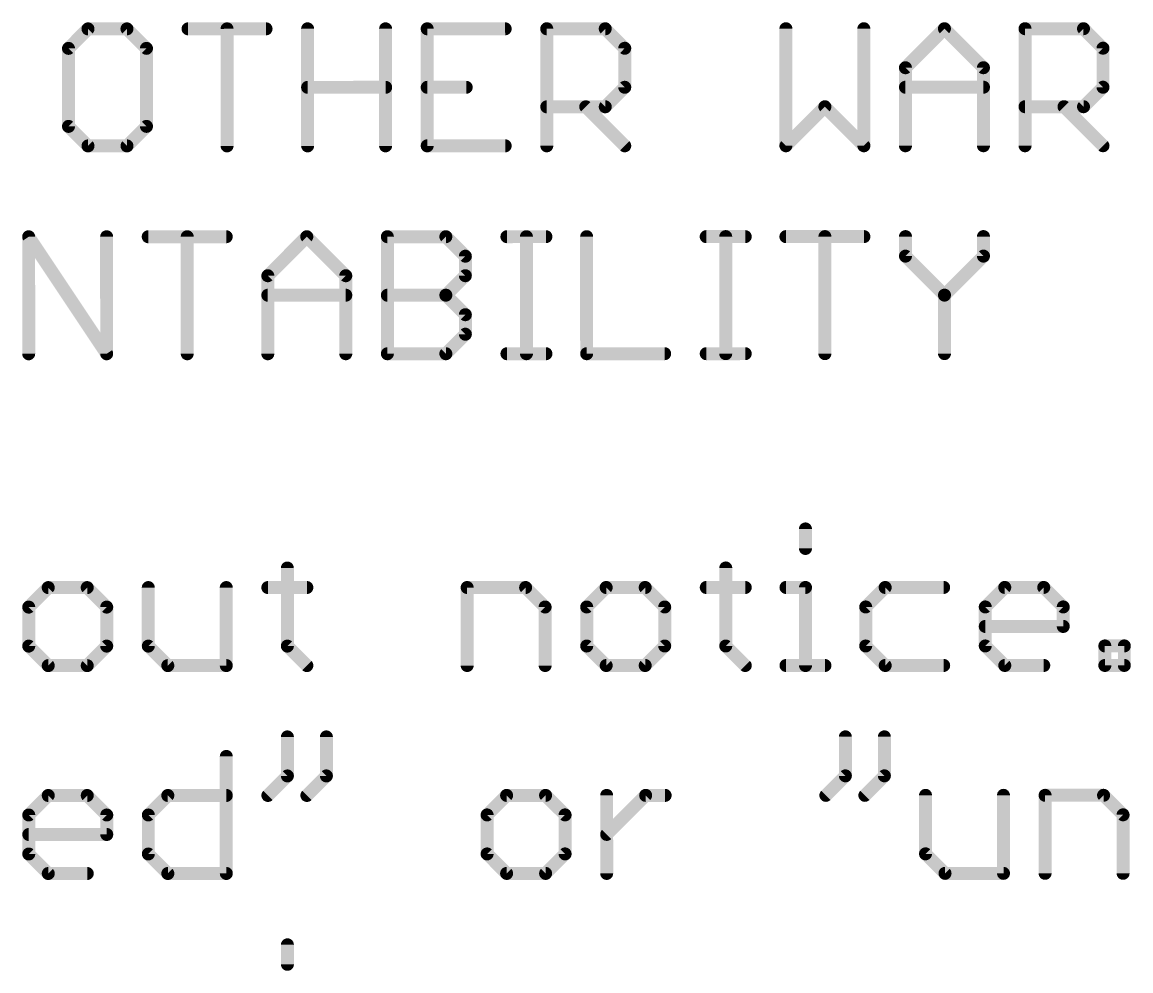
# Model space of a CAD drawing. Header units: millimetres. Extents: x -20 to 130, y -23 to 60.
# Drawn here: x 71.81 to 82.65, y -13.2 to -3.93 of the extents above; entities that cross this region are included whole.
import ezdxf

# ---------------------------------------------------------------- set-up
doc = ezdxf.new("R2010")
doc.units = ezdxf.units.MM
doc.header["$MEASUREMENT"] = 0
doc.layers.add('1', color=22, linetype='CONTINUOUS')

msp = doc.modelspace()

# ---------------------------------------------------------------- linework, layer by layer
at = {"layer": '1', "const_width": 0.127}
for points in [[(72.45084, -3.99282), (72.26017, -4.18355)], [(72.83214, -3.99275), (72.45084, -3.99282)], [(73.02287, -4.18342), (72.83214, -3.99275)], [(73.42954, -3.99265), (74.19224, -3.99251)], [(73.81114, -5.13658), (73.81094, -3.99258)], [(74.59914, -5.13644), (74.59894, -3.99244)], [(75.36164, -3.99231), (75.36184, -5.13631)], [(76.53104, -3.99211), (75.76834, -3.99224)], [(75.76834, -3.99224), (75.76854, -5.13624)], [(76.93774, -3.99204), (77.50974, -3.99194)], [(76.93794, -5.13604), (76.93774, -3.99204)], [(77.50974, -3.99194), (77.70047, -4.1826)], [(79.27654, -3.99163), (79.27674, -5.13563)], [(80.03944, -5.13549), (80.03924, -3.99149)], [(80.446, -4.37282), (80.82724, -3.99136)], [(80.82724, -3.99136), (81.2087, -4.37269)], [(81.61534, -3.99122), (82.18734, -3.99112)], [(81.61554, -5.13522), (81.61534, -3.99122)], [(82.18734, -3.99112), (82.37807, -4.18179)], [(72.26017, -4.18355), (72.2603, -4.94615)], [(73.023, -4.94602), (73.02287, -4.18342)], [(77.70047, -4.1826), (77.70054, -4.5639)], [(82.37807, -4.18179), (82.37814, -4.56309)], [(80.44614, -5.13542), (80.446, -4.37282)], [(81.2087, -4.37269), (81.20884, -5.13529)], [(74.59904, -4.56444), (75.36174, -4.56431)], [(75.76844, -4.56424), (76.14984, -4.56417)], [(77.70054, -4.5639), (77.50987, -4.75464)], [(80.44604, -4.56342), (81.20874, -4.56329)], [(82.37814, -4.56309), (82.18747, -4.75382)], [(77.50987, -4.75464), (76.93787, -4.75474)], [(77.31927, -4.75467), (77.70064, -5.1359)], [(79.27674, -5.13563), (79.65797, -4.75426)], [(79.65797, -4.75426), (80.03944, -5.13549)], [(82.18747, -4.75382), (81.61547, -4.75392)], [(81.99677, -4.75385), (82.37824, -5.13509)], [(72.2603, -4.94615), (72.45104, -5.13682)], [(72.83234, -5.13675), (73.023, -4.94602)], [(72.45104, -5.13682), (72.83234, -5.13675)], [(75.76854, -5.13624), (76.53124, -5.13611)], [(71.87089, -7.16892), (71.87069, -6.02492)], [(71.87069, -6.02492), (72.63359, -7.16879)], [(72.63359, -7.16879), (72.63339, -6.02479)], [(73.04009, -6.02472), (73.80279, -6.02458)], [(73.42169, -7.16865), (73.42149, -6.02465)], [(74.20956, -6.40591), (74.59089, -6.02444)], [(74.59089, -6.02444), (74.97226, -6.40578)], [(75.37889, -6.02431), (75.95089, -6.02421)], [(75.37909, -7.16831), (75.37889, -6.02431)], [(75.95089, -6.02421), (76.14162, -6.21487)], [(76.54829, -6.0241), (76.92969, -6.02404)], [(76.73919, -7.16807), (76.73899, -6.02407)], [(77.32789, -6.02397), (77.32809, -7.16797)], [(78.49729, -6.02376), (78.87869, -6.0237)], [(78.68819, -7.16773), (78.68799, -6.02373)], [(79.27689, -6.02363), (80.03959, -6.02349)], [(79.65839, -7.16756), (79.65819, -6.02356)], [(80.44629, -6.02342), (80.44632, -6.21412)], [(81.20902, -6.21399), (81.20899, -6.02329)], [(76.14162, -6.21487), (76.14166, -6.40557)], [(80.44632, -6.21412), (80.82769, -6.59536)], [(80.82769, -6.59536), (81.20902, -6.21399)], [(74.20969, -7.16851), (74.20956, -6.40591)], [(74.97226, -6.40578), (74.97239, -7.16838)], [(76.14166, -6.40557), (75.95099, -6.59621)], [(74.20959, -6.59651), (74.97229, -6.59638)], [(75.37899, -6.59631), (75.95099, -6.59621)], [(75.95099, -6.59621), (76.14172, -6.78687)], [(80.82769, -6.59536), (80.82779, -7.16736)], [(76.14172, -6.78687), (76.14176, -6.97747)], [(76.14176, -6.97747), (75.95109, -7.16821)], [(75.95109, -7.16821), (75.37909, -7.16831)], [(76.54849, -7.1681), (76.92989, -7.16804)], [(77.32809, -7.16797), (78.09079, -7.16783)], [(78.49749, -7.16776), (78.87889, -7.1677)], [(79.46809, -8.88099), (79.46812, -9.07159)], [(74.40076, -9.26318), (74.40089, -10.02578)], [(78.68856, -9.26243), (78.68869, -10.02503)], [(72.06199, -9.45429), (71.87132, -9.64492)], [(72.44329, -9.45422), (72.06199, -9.45429)], [(72.63402, -9.64479), (72.44329, -9.45422)], [(73.04069, -9.45412), (73.04079, -10.02602)], [(73.80352, -10.21658), (73.80339, -9.45398)], [(74.21009, -9.45391), (74.59149, -9.45384)], [(76.15909, -9.45357), (76.73109, -9.45347)], [(76.15922, -10.21617), (76.15909, -9.45357)], [(76.73109, -9.45347), (76.92182, -9.64404)], [(77.51919, -9.45333), (77.32852, -9.64397)], [(77.90049, -9.45327), (77.51919, -9.45333)], [(78.09122, -9.64383), (77.90049, -9.45327)], [(78.49789, -9.45316), (78.87919, -9.4531)], [(79.27749, -9.45303), (79.46819, -9.45299)], [(79.46819, -9.45299), (79.46832, -10.21559)], [(80.24779, -9.45286), (80.05712, -9.64349)], [(80.81979, -9.45276), (80.24779, -9.45286)], [(81.22652, -9.64329), (81.41719, -9.45265)], [(81.41719, -9.45265), (81.79849, -9.45259)], [(81.79849, -9.45259), (81.98922, -9.64315)], [(71.87132, -9.64492), (71.87139, -10.02622)], [(72.63409, -10.02609), (72.63402, -9.64479)], [(76.92182, -9.64404), (76.92192, -10.21604)], [(77.32852, -9.64397), (77.32859, -10.02527)], [(78.09129, -10.02513), (78.09122, -9.64383)], [(80.05712, -9.64349), (80.05719, -10.02479)], [(81.22659, -10.02459), (81.22652, -9.64329)], [(81.98922, -9.64315), (81.98926, -9.83385)], [(81.98926, -9.83385), (81.22656, -9.83399)], [(71.87139, -10.02622), (72.06212, -10.21689)], [(72.44342, -10.21682), (72.63409, -10.02609)], [(73.04079, -10.02602), (73.23152, -10.21668)], [(74.40089, -10.02578), (74.59162, -10.21644)], [(77.32859, -10.02527), (77.51932, -10.21593)], [(77.90062, -10.21587), (78.09129, -10.02513)], [(78.68869, -10.02503), (78.87932, -10.2157)], [(80.05719, -10.02479), (80.24792, -10.21546)], [(81.41732, -10.21525), (81.22659, -10.02459)], [(82.39599, -10.02438), (82.58669, -10.02435)], [(82.39602, -10.21508), (82.39599, -10.02438)], [(82.58669, -10.02435), (82.58672, -10.21505)], [(72.06212, -10.21689), (72.44342, -10.21682)], [(73.23152, -10.21668), (73.80352, -10.21658)], [(77.51932, -10.21593), (77.90062, -10.21587)], [(79.27762, -10.21563), (79.65892, -10.21556)], [(80.24792, -10.21546), (80.81992, -10.21536)], [(81.79862, -10.21519), (81.41732, -10.21525)], [(82.58672, -10.21505), (82.39602, -10.21508)], [(74.40104, -10.91388), (74.40111, -11.29518)], [(74.78234, -10.91381), (74.78241, -11.29511)], [(79.85824, -10.91293), (79.85831, -11.29423)], [(80.23954, -10.91286), (80.23961, -11.29416)], [(73.80368, -11.10458), (73.80388, -12.24858)], [(74.40111, -11.29518), (74.21044, -11.48591)], [(74.78241, -11.29511), (74.59184, -11.48584)], [(79.85831, -11.29423), (79.66764, -11.48496)], [(80.23961, -11.29416), (80.04894, -11.48489)], [(71.87168, -11.67692), (72.06234, -11.48629)], [(72.06234, -11.48629), (72.44364, -11.48622)], [(72.44364, -11.48622), (72.63438, -11.67679)], [(73.04108, -11.67672), (73.23174, -11.48608)], [(73.23174, -11.48608), (73.80374, -11.48598)], [(76.54504, -11.4855), (76.35438, -11.67614)], [(76.92634, -11.48544), (76.54504, -11.4855)], [(77.11708, -11.676), (76.92634, -11.48544)], [(77.52388, -12.24793), (77.52374, -11.48533)], [(77.52381, -11.86663), (77.90504, -11.48527)], [(77.90504, -11.48527), (78.09574, -11.48523)], [(80.64214, -11.48479), (80.64224, -12.05669)], [(81.40498, -12.24726), (81.40484, -11.48466)], [(81.81154, -11.48458), (82.38354, -11.48448)], [(81.81168, -12.24718), (81.81154, -11.48458)], [(82.38354, -11.48448), (82.57428, -11.67505)], [(71.87174, -12.05822), (71.87168, -11.67692)], [(72.63438, -11.67679), (72.63441, -11.86749)], [(73.04114, -12.05802), (73.04108, -11.67672)], [(76.35438, -11.67614), (76.35444, -12.05744)], [(77.11714, -12.0573), (77.11708, -11.676)], [(82.57428, -11.67505), (82.57438, -12.24705)], [(72.63441, -11.86749), (71.87171, -11.86762)], [(72.06248, -12.24889), (71.87174, -12.05822)], [(73.23188, -12.24868), (73.04114, -12.05802)], [(76.35444, -12.05744), (76.54518, -12.2481)], [(76.92648, -12.24804), (77.11714, -12.0573)], [(80.64224, -12.05669), (80.83298, -12.24736)], [(72.44378, -12.24882), (72.06248, -12.24889)], [(73.80388, -12.24858), (73.23188, -12.24868)], [(76.54518, -12.2481), (76.92648, -12.24804)], [(80.83298, -12.24736), (81.40498, -12.24726)], [(74.4014, -12.94588), (74.40143, -13.13648)]]:
    msp.add_lwpolyline(points, dxfattribs=at)
at = {"layer": '1', "const_width": 0.0635}
for points in [[(72.45083, -3.96112, 1), (72.45084, -4.02462)], [(72.47334, -4.01531, 1), (72.42843, -3.97042)], [(72.85463, -3.97035, 1), (72.80974, -4.01526)], [(72.83214, -4.02455, 1), (72.83213, -3.96105)], [(73.42953, -3.96095, 1), (73.42954, -4.02445)], [(73.84264, -3.99258, 1), (73.77914, -3.99259)], [(74.19224, -4.02431, 1), (74.19223, -3.96081)], [(74.63074, -3.99244, 1), (74.56724, -3.99245)], [(75.39334, -3.9923, 1), (75.32984, -3.99232)], [(75.76833, -3.96054, 1), (75.76834, -4.02404)], [(75.80014, -3.99223, 1), (75.73664, -3.99224)], [(76.53104, -4.02391, 1), (76.53103, -3.96041)], [(76.93773, -3.96034, 1), (76.93774, -4.02384)], [(76.96954, -3.99203, 1), (76.90604, -3.99204)], [(77.53223, -3.96953, 1), (77.48734, -4.01444)], [(77.50974, -4.02374, 1), (77.50973, -3.96024)], [(79.30834, -3.99162, 1), (79.24484, -3.99163)], [(80.07094, -3.99149, 1), (80.00744, -3.9915)], [(80.84973, -3.96895, 1), (80.80484, -4.01386)], [(80.84974, -4.01385, 1), (80.80483, -3.96896)], [(81.61533, -3.95952, 1), (81.61534, -4.02302)], [(81.64714, -3.99121, 1), (81.58364, -3.99122)], [(82.20983, -3.96871, 1), (82.16494, -4.01362)], [(82.18734, -4.02292, 1), (82.18733, -3.95942)], [(72.29197, -4.18355, 1), (72.22847, -4.18356)], [(73.05457, -4.18341, 1), (72.99107, -4.18342)], [(77.73217, -4.1826, 1), (77.66867, -4.18261)], [(82.40977, -4.18178, 1), (82.34627, -4.18179)], [(72.23777, -4.16106, 1), (72.28267, -4.20595)], [(73.00037, -4.20582, 1), (73.04527, -4.16091)], [(77.67797, -4.20501, 1), (77.72287, -4.1601)], [(82.35557, -4.20419, 1), (82.40047, -4.15928)], [(80.4778, -4.37282, 1), (80.4143, -4.37283)], [(80.4236, -4.35033, 1), (80.46851, -4.39522)], [(81.2404, -4.37268, 1), (81.1769, -4.3727)], [(81.18621, -4.39509, 1), (81.2311, -4.35019)], [(74.59903, -4.53274, 1), (74.59904, -4.59624)], [(75.36174, -4.59611, 1), (75.36173, -4.53261)], [(75.76843, -4.53254, 1), (75.76844, -4.59604)], [(76.14984, -4.59597, 1), (76.14983, -4.53247)], [(77.66874, -4.56391, 1), (77.73224, -4.5639)], [(77.72294, -4.5864, 1), (77.67803, -4.54151)], [(80.44603, -4.53172, 1), (80.44604, -4.59522)], [(81.20874, -4.59509, 1), (81.20873, -4.53159)], [(82.34634, -4.56309, 1), (82.40984, -4.56308)], [(82.40054, -4.58558, 1), (82.35563, -4.54069)], [(76.93786, -4.72294, 1), (76.93787, -4.78644)], [(77.34167, -4.73216, 1), (77.29677, -4.77707)], [(77.48747, -4.73214, 1), (77.53237, -4.77703)], [(77.50987, -4.78634, 1), (77.50986, -4.72284)], [(79.68047, -4.73176, 1), (79.63557, -4.77666)], [(79.68047, -4.77666, 1), (79.63557, -4.73176)], [(81.61546, -4.72212, 1), (81.61547, -4.78562)], [(82.01927, -4.73135, 1), (81.97437, -4.77626)], [(82.16507, -4.73132, 1), (82.20997, -4.77621)], [(82.18747, -4.78552, 1), (82.18746, -4.72202)], [(72.2828, -4.92375, 1), (72.23791, -4.96866)], [(72.2286, -4.94616, 1), (72.2921, -4.94615)], [(72.9912, -4.94602, 1), (73.0547, -4.94601)], [(73.04541, -4.96851, 1), (73.0005, -4.92362)], [(72.45103, -5.10512, 1), (72.45104, -5.16862)], [(72.42864, -5.15932, 1), (72.47353, -5.11431)], [(72.80993, -5.11426, 1), (72.85484, -5.15925)], [(72.83234, -5.16855, 1), (72.83233, -5.10505)], [(75.76853, -5.10454, 1), (75.76854, -5.16804)], [(76.53124, -5.16791, 1), (76.53123, -5.10441)], [(77.67814, -5.15841, 1), (77.72303, -5.1134)], [(79.25433, -5.11313, 1), (79.29924, -5.15812)], [(80.01694, -5.158, 1), (80.06183, -5.11299)], [(82.35574, -5.15759, 1), (82.40063, -5.11258)], [(73.77934, -5.13659, 1), (73.84284, -5.13658)], [(74.56744, -5.13645, 1), (74.63094, -5.13644)], [(75.33004, -5.13632, 1), (75.39354, -5.1363)], [(75.73684, -5.13624, 1), (75.80034, -5.13623)], [(76.90624, -5.13604, 1), (76.96974, -5.13603)], [(79.24504, -5.13563, 1), (79.30854, -5.13562)], [(80.00764, -5.1355, 1), (80.07114, -5.13549)], [(80.41444, -5.13543, 1), (80.47794, -5.13542)], [(81.17704, -5.1353, 1), (81.24054, -5.13528)], [(81.58384, -5.13522, 1), (81.64734, -5.13521)], [(71.89719, -6.00731, 1), (71.84429, -6.04252)], [(71.90249, -6.02491, 1), (71.83899, -6.02492)], [(72.66509, -6.02478, 1), (72.60159, -6.02479)], [(73.04009, -5.99302, 1), (73.0401, -6.05652)], [(73.45319, -6.02464, 1), (73.38969, -6.02465)], [(73.8028, -6.05638, 1), (73.80279, -5.99288)], [(74.61329, -6.00204, 1), (74.56839, -6.04695)], [(74.61329, -6.04694, 1), (74.56839, -6.00205)], [(75.37889, -5.99261, 1), (75.3789, -6.05611)], [(75.41069, -6.0243, 1), (75.34719, -6.02431)], [(75.97339, -6.0018, 1), (75.92849, -6.04671)], [(75.9509, -6.05601, 1), (75.95089, -5.99251)], [(76.54829, -5.9924, 1), (76.5483, -6.0559)], [(76.77069, -6.02406, 1), (76.70719, -6.02408)], [(76.9297, -6.05584, 1), (76.92969, -5.99234)], [(77.35969, -6.02396, 1), (77.29619, -6.02397)], [(78.49729, -5.99206, 1), (78.4973, -6.05556)], [(78.71969, -6.02372, 1), (78.65619, -6.02374)], [(78.8787, -6.0555, 1), (78.87869, -5.992)], [(79.27689, -5.99193, 1), (79.2769, -6.05543)], [(79.68999, -6.02355, 1), (79.62649, -6.02357)], [(80.0396, -6.05529, 1), (80.03959, -5.99179)], [(80.47809, -6.02342, 1), (80.41459, -6.02343)], [(81.24069, -6.02328, 1), (81.17719, -6.0233)], [(76.17332, -6.21487, 1), (76.10982, -6.21488)], [(76.11913, -6.23728, 1), (76.16402, -6.19237)], [(80.46882, -6.19162, 1), (80.42393, -6.23653)], [(81.23143, -6.23639, 1), (81.18652, -6.19149)], [(80.41462, -6.21413, 1), (80.47812, -6.21412)], [(81.17722, -6.214, 1), (81.24072, -6.21398)], [(74.24136, -6.40591, 1), (74.17786, -6.40592)], [(74.18715, -6.38342, 1), (74.23206, -6.42831)], [(75.00396, -6.40577, 1), (74.94046, -6.40578)], [(74.94976, -6.42818, 1), (74.99465, -6.38327)], [(76.10986, -6.40558, 1), (76.17336, -6.40557)], [(76.16406, -6.42797, 1), (76.11915, -6.38308)], [(74.20959, -6.56481, 1), (74.2096, -6.62831)], [(74.9723, -6.62818, 1), (74.97228, -6.56468)], [(75.37898, -6.56461, 1), (75.379, -6.62811)], [(75.97349, -6.5738, 1), (75.92859, -6.61871)], [(75.92859, -6.57381, 1), (75.97349, -6.6187)], [(75.951, -6.62801, 1), (75.95098, -6.56451)], [(80.85949, -6.59535, 1), (80.79599, -6.59536)], [(80.80529, -6.57296, 1), (80.85019, -6.61785)], [(80.80529, -6.61786, 1), (80.85019, -6.57295)], [(76.17342, -6.78687, 1), (76.10992, -6.78688)], [(76.11923, -6.80928, 1), (76.16412, -6.76437)], [(76.16416, -6.99997, 1), (76.11925, -6.95508)], [(76.10996, -6.97748, 1), (76.17346, -6.97747)], [(71.83919, -7.16892, 1), (71.90269, -7.16891)], [(72.60179, -7.16879, 1), (72.66529, -7.16878)], [(72.60719, -7.18639, 1), (72.65999, -7.15118)], [(73.38989, -7.16865, 1), (73.45339, -7.16864)], [(74.17799, -7.16852, 1), (74.24149, -7.16851)], [(74.94059, -7.16838, 1), (75.00409, -7.16837)], [(75.37908, -7.13661, 1), (75.3791, -7.20011)], [(75.34739, -7.16831, 1), (75.41089, -7.1683)], [(75.92869, -7.14571, 1), (75.97359, -7.1907)], [(75.9511, -7.20001, 1), (75.95108, -7.13651)], [(76.54848, -7.1364, 1), (76.5485, -7.1999)], [(76.70739, -7.16808, 1), (76.77089, -7.16806)], [(76.9299, -7.19984, 1), (76.92988, -7.13634)], [(77.32808, -7.13627, 1), (77.3281, -7.19977)], [(77.29639, -7.16797, 1), (77.35989, -7.16796)], [(78.0908, -7.19963, 1), (78.09078, -7.13613)], [(78.49748, -7.13606, 1), (78.4975, -7.19956)], [(78.65639, -7.16774, 1), (78.71989, -7.16772)], [(78.8789, -7.1995, 1), (78.87888, -7.136)], [(79.62669, -7.16757, 1), (79.69019, -7.16755)], [(80.79609, -7.16736, 1), (80.85959, -7.16735)], [(79.49979, -8.88099, 1), (79.43629, -8.881)], [(79.43632, -9.0716, 1), (79.49982, -9.07159)], [(74.43246, -9.26317, 1), (74.36896, -9.26318)], [(78.72026, -9.26242, 1), (78.65676, -9.26244)], [(72.06198, -9.42249, 1), (72.06199, -9.48599)], [(72.08439, -9.47668, 1), (72.03949, -9.43179)], [(72.46579, -9.43172, 1), (72.42089, -9.47662)], [(72.44329, -9.48592, 1), (72.44328, -9.42242)], [(73.07249, -9.45411, 1), (73.00899, -9.45412)], [(73.83509, -9.45398, 1), (73.77159, -9.45399)], [(74.21008, -9.42211, 1), (74.21009, -9.48561)], [(74.59149, -9.48554, 1), (74.59148, -9.42204)], [(76.15908, -9.42177, 1), (76.15909, -9.48527)], [(76.19089, -9.45357, 1), (76.12739, -9.45358)], [(76.75359, -9.43097, 1), (76.70869, -9.47588)], [(76.73109, -9.48517, 1), (76.73108, -9.42167)], [(77.51918, -9.42153, 1), (77.51919, -9.48503)], [(77.54159, -9.47573, 1), (77.49669, -9.43084)], [(77.92299, -9.43076, 1), (77.87809, -9.47567)], [(77.90049, -9.48497, 1), (77.90048, -9.42147)], [(78.49788, -9.42136, 1), (78.49789, -9.48486)], [(78.87919, -9.4848, 1), (78.87918, -9.4213)], [(79.27748, -9.42123, 1), (79.27749, -9.48473)], [(79.49989, -9.45299, 1), (79.43639, -9.453)], [(79.46819, -9.48469, 1), (79.46818, -9.42119)], [(80.24778, -9.42106, 1), (80.24779, -9.48456)], [(80.27019, -9.47525, 1), (80.22529, -9.43036)], [(80.81979, -9.48446, 1), (80.81978, -9.42096)], [(81.41718, -9.42085, 1), (81.41719, -9.48435)], [(81.43959, -9.47505, 1), (81.39469, -9.43016)], [(81.82089, -9.43008, 1), (81.77599, -9.47499)], [(81.79849, -9.48429, 1), (81.79848, -9.42079)], [(71.90312, -9.64491, 1), (71.83962, -9.64492)], [(71.84892, -9.62252, 1), (71.89383, -9.66742)], [(72.66572, -9.64478, 1), (72.60222, -9.64479)], [(72.61153, -9.66729, 1), (72.65642, -9.62238)], [(76.95352, -9.64403, 1), (76.89002, -9.64404)], [(76.89933, -9.66654, 1), (76.94422, -9.62163)], [(77.36032, -9.64396, 1), (77.29682, -9.64397)], [(77.30612, -9.62157, 1), (77.35103, -9.66646)], [(78.12292, -9.64383, 1), (78.05942, -9.64384)], [(78.06873, -9.66634, 1), (78.11362, -9.62143)], [(80.08892, -9.64349, 1), (80.02542, -9.6435)], [(80.03472, -9.62109, 1), (80.07963, -9.66599)], [(81.25832, -9.64328, 1), (81.19482, -9.64329)], [(81.20412, -9.62089, 1), (81.24903, -9.66578)], [(82.02092, -9.64315, 1), (81.95742, -9.64316)], [(81.96673, -9.66566, 1), (82.01162, -9.62075)], [(81.22655, -9.80219, 1), (81.22656, -9.86569)], [(81.95746, -9.83386, 1), (82.02096, -9.83385)], [(81.98926, -9.86555, 1), (81.98925, -9.80205)], [(71.89389, -10.00382, 1), (71.84899, -10.04872)], [(72.65649, -10.04858, 1), (72.61159, -10.00369)], [(73.06329, -10.00361, 1), (73.01839, -10.04852)], [(74.42329, -10.00337, 1), (74.37839, -10.04828)], [(77.35109, -10.00286, 1), (77.30619, -10.04777)], [(78.11369, -10.04763, 1), (78.06879, -10.00274)], [(78.71109, -10.00263, 1), (78.66619, -10.04753)], [(80.07969, -10.00239, 1), (80.03479, -10.04729)], [(81.24909, -10.00218, 1), (81.20419, -10.04709)], [(82.39598, -9.99268, 1), (82.39599, -10.05618)], [(82.42779, -10.02438, 1), (82.36429, -10.02439)], [(82.61839, -10.02434, 1), (82.55489, -10.02435)], [(82.58669, -10.05615, 1), (82.58668, -9.99265)], [(71.83969, -10.02622, 1), (71.90319, -10.02621)], [(72.60229, -10.02609, 1), (72.66579, -10.02608)], [(73.00909, -10.02602, 1), (73.07259, -10.02601)], [(74.36909, -10.02578, 1), (74.43259, -10.02577)], [(77.29689, -10.02527, 1), (77.36039, -10.02526)], [(78.05949, -10.02514, 1), (78.12299, -10.02513)], [(78.65689, -10.02504, 1), (78.72039, -10.02502)], [(80.02549, -10.0248, 1), (80.08899, -10.02479)], [(81.19489, -10.02459, 1), (81.25839, -10.02458)], [(72.06212, -10.18519, 1), (72.06213, -10.24869)], [(72.03963, -10.23939, 1), (72.08452, -10.19438)], [(72.42102, -10.19432, 1), (72.46593, -10.23932)], [(72.44343, -10.24862, 1), (72.44342, -10.18512)], [(73.23152, -10.18498, 1), (73.23153, -10.24848)], [(73.20903, -10.23919, 1), (73.25392, -10.19418)], [(73.77172, -10.21659, 1), (73.83522, -10.21658)], [(73.80353, -10.24838, 1), (73.80352, -10.18488)], [(74.56913, -10.23895, 1), (74.61402, -10.19394)], [(76.12752, -10.21618, 1), (76.19102, -10.21617)], [(76.89012, -10.21604, 1), (76.95362, -10.21603)], [(77.51932, -10.18423, 1), (77.51933, -10.24773)], [(77.49683, -10.23844, 1), (77.54172, -10.19343)], [(77.87822, -10.19337, 1), (77.92313, -10.23836)], [(77.90063, -10.24767, 1), (77.90062, -10.18417)], [(78.85693, -10.2382, 1), (78.90182, -10.19319)], [(79.27762, -10.18393, 1), (79.27763, -10.24743)], [(79.43652, -10.2156, 1), (79.50002, -10.21559)], [(79.65893, -10.24736, 1), (79.65892, -10.18386)], [(80.24792, -10.18376, 1), (80.24793, -10.24726)], [(80.22543, -10.23796, 1), (80.27032, -10.19295)], [(80.81993, -10.24716, 1), (80.81992, -10.18366)], [(81.41732, -10.18355, 1), (81.41733, -10.24705)], [(81.39483, -10.23776, 1), (81.43972, -10.19275)], [(81.79863, -10.24699, 1), (81.79862, -10.18349)], [(82.39602, -10.18338, 1), (82.39603, -10.24688)], [(82.36432, -10.21509, 1), (82.42782, -10.21508)], [(82.55492, -10.21505, 1), (82.61842, -10.21504)], [(82.58673, -10.24685, 1), (82.58672, -10.18335)], [(74.43274, -10.91387, 1), (74.36924, -10.91388)], [(74.81414, -10.91381, 1), (74.75064, -10.91382)], [(79.88994, -10.91292, 1), (79.82644, -10.91293)], [(80.27134, -10.91285, 1), (80.20784, -10.91286)], [(73.83538, -11.10458, 1), (73.77188, -11.10459)], [(74.36931, -11.29518, 1), (74.43281, -11.29517)], [(74.42351, -11.31757, 1), (74.37861, -11.27268)], [(74.75071, -11.29512, 1), (74.81421, -11.29511)], [(74.80491, -11.31751, 1), (74.76001, -11.27262)], [(79.82651, -11.29423, 1), (79.89001, -11.29422)], [(79.88071, -11.31662, 1), (79.83581, -11.27173)], [(80.20791, -11.29416, 1), (80.27141, -11.29415)], [(80.26211, -11.31655, 1), (80.21711, -11.27166)], [(72.06234, -11.45449, 1), (72.06235, -11.51799)], [(72.08475, -11.50868, 1), (72.03984, -11.46379)], [(72.46614, -11.46372, 1), (72.42125, -11.50862)], [(72.44365, -11.51792, 1), (72.44364, -11.45442)], [(73.23174, -11.45428, 1), (73.23175, -11.51778)], [(73.25415, -11.50848, 1), (73.20924, -11.46359)], [(73.80375, -11.51768, 1), (73.80374, -11.45418)], [(74.18804, -11.46342, 1), (74.23295, -11.50831)], [(74.56934, -11.46335, 1), (74.61425, -11.50824)], [(76.54504, -11.4537, 1), (76.54505, -11.5172)], [(76.56745, -11.5079, 1), (76.52254, -11.46301)], [(76.94884, -11.46293, 1), (76.90395, -11.50784)], [(76.92635, -11.51714, 1), (76.92634, -11.45364)], [(77.55554, -11.48533, 1), (77.49204, -11.48534)], [(77.90504, -11.45347, 1), (77.90505, -11.51697)], [(77.92755, -11.50766, 1), (77.88264, -11.46277)], [(78.09575, -11.51693, 1), (78.09574, -11.45343)], [(79.64524, -11.46246, 1), (79.69015, -11.50735)], [(80.02654, -11.4624, 1), (80.07145, -11.50729)], [(80.67394, -11.48478, 1), (80.61044, -11.48479)], [(81.43654, -11.48465, 1), (81.37304, -11.48466)], [(81.81154, -11.45278, 1), (81.81155, -11.51628)], [(81.84334, -11.48458, 1), (81.77984, -11.48459)], [(82.40594, -11.46198, 1), (82.36105, -11.50689)], [(82.38355, -11.51618, 1), (82.38354, -11.45268)], [(71.90348, -11.67691, 1), (71.83998, -11.67692)], [(71.84927, -11.65452, 1), (71.89418, -11.69942)], [(72.66608, -11.67678, 1), (72.60258, -11.67679)], [(72.61188, -11.69929, 1), (72.65677, -11.65438)], [(73.07288, -11.67671, 1), (73.00938, -11.67672)], [(73.01867, -11.65432, 1), (73.06358, -11.69921)], [(76.38618, -11.67613, 1), (76.32268, -11.67614)], [(76.33197, -11.65374, 1), (76.37688, -11.69863)], [(77.14878, -11.676, 1), (77.08528, -11.67601)], [(77.09458, -11.69851, 1), (77.13947, -11.6536)], [(82.60598, -11.67505, 1), (82.54248, -11.67506)], [(82.55178, -11.69756, 1), (82.59667, -11.65265)], [(71.8717, -11.83582, 1), (71.87172, -11.89932)], [(72.63442, -11.89919, 1), (72.6344, -11.83569)], [(77.50141, -11.84414, 1), (77.54631, -11.88903)], [(72.60261, -11.86749, 1), (72.66611, -11.86748)], [(71.89424, -12.03582, 1), (71.84935, -12.08072)], [(71.84004, -12.05822, 1), (71.90354, -12.05821)], [(73.06364, -12.03561, 1), (73.01875, -12.08052)], [(73.00944, -12.05802, 1), (73.07294, -12.05801)], [(76.37694, -12.03503, 1), (76.33205, -12.07994)], [(76.32274, -12.05744, 1), (76.38624, -12.05743)], [(77.08534, -12.05731, 1), (77.14884, -12.0573)], [(77.13955, -12.0798, 1), (77.09464, -12.03491)], [(80.66474, -12.03428, 1), (80.61985, -12.07919)], [(80.61054, -12.05669, 1), (80.67404, -12.05668)], [(72.06247, -12.21719, 1), (72.06248, -12.28069)], [(72.03998, -12.27139, 1), (72.08487, -12.22638)], [(72.44378, -12.28062, 1), (72.44377, -12.21712)], [(73.23187, -12.21698, 1), (73.23188, -12.28048)], [(73.20938, -12.27119, 1), (73.25427, -12.22618)], [(73.77208, -12.24859, 1), (73.83558, -12.24858)], [(73.80388, -12.28038, 1), (73.80387, -12.21688)], [(76.54517, -12.2164, 1), (76.54518, -12.2799)], [(76.52268, -12.27061, 1), (76.56757, -12.2256)], [(76.90407, -12.22554, 1), (76.94898, -12.27053)], [(76.92648, -12.27984, 1), (76.92647, -12.21634)], [(77.49218, -12.24794, 1), (77.55568, -12.24793)], [(80.83297, -12.21566, 1), (80.83298, -12.27916)], [(80.81048, -12.26986, 1), (80.85537, -12.22485)], [(81.37318, -12.24726, 1), (81.43668, -12.24725)], [(81.40498, -12.27906, 1), (81.40497, -12.21556)], [(81.77998, -12.24719, 1), (81.84348, -12.24718)], [(82.54258, -12.24706, 1), (82.60608, -12.24705)], [(74.4331, -12.94587, 1), (74.3696, -12.94588)], [(74.36963, -13.13648, 1), (74.43313, -13.13647)]]:
    msp.add_lwpolyline(points, format="xyb", dxfattribs=at)

doc.saveas('drawing.dxf')
